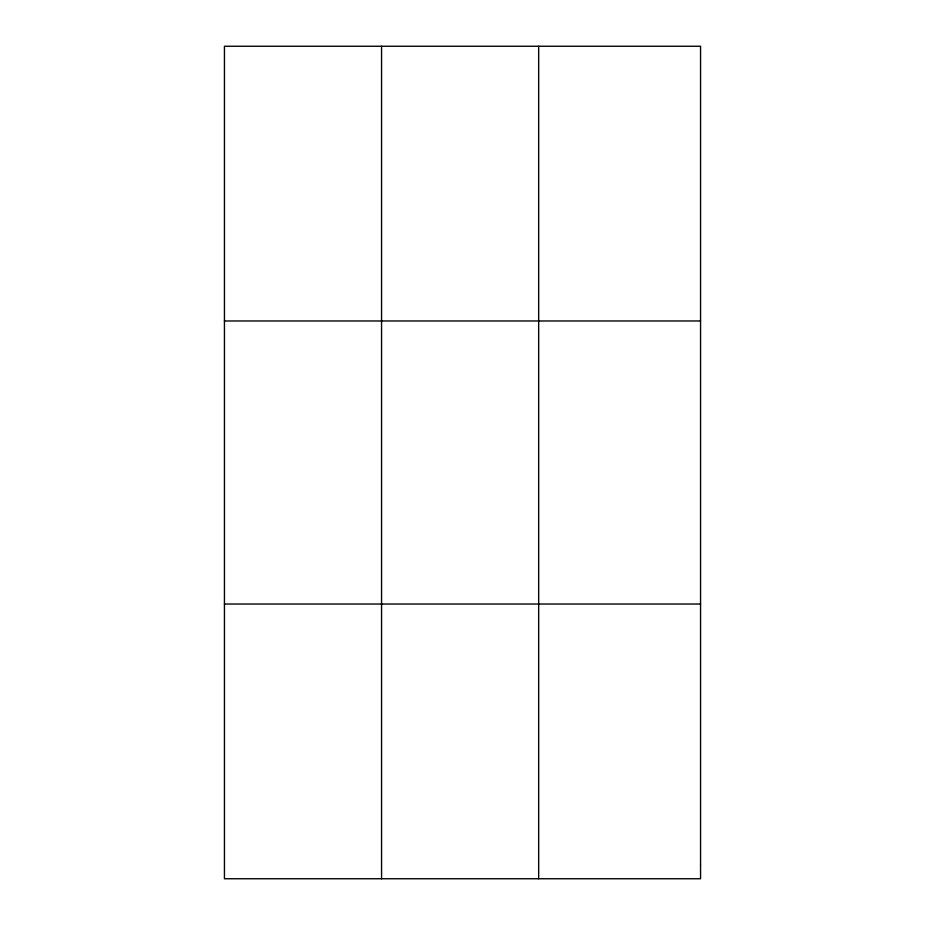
<?xml version="1.0" encoding="UTF-8"?>
<svg xmlns="http://www.w3.org/2000/svg" width="925" height="925" viewBox="0 0 925 925"><rect width="100%" height="100%" fill="white"/><g stroke="black" fill="none" stroke-linecap="round" stroke-linejoin="round"><path stroke-width="1.39" d="M381.562 46.25L381.562 878.75M538.674 46.25L538.674 878.75M224.44 320.975L700.56 320.975M224.44 604.025L700.56 604.025M700.56 865.014L700.56 878.75L224.44 878.75L224.44 46.25L700.56 46.25L700.56 865.014"/></g></svg>
